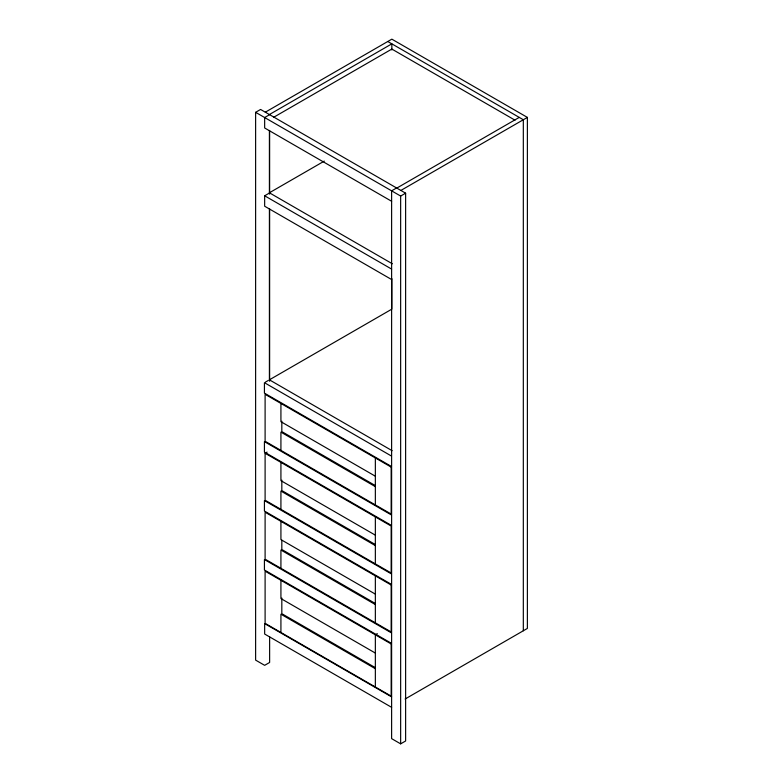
<?xml version="1.0" encoding="UTF-8"?>
<svg xmlns="http://www.w3.org/2000/svg" width="783" height="783" viewBox="0 0 783 783"><rect width="100%" height="100%" fill="white"/><g stroke="black" fill="none" stroke-linecap="round" stroke-linejoin="round"><path stroke-width="1.17" d="M269.626 636.785L269.626 662.467L264.654 665.335L255.62 660.118L255.62 112.321L260.582 109.454L405.623 193.186L405.623 740.982L400.651 743.85L391.617 738.633L391.617 190.837L396.58 187.969M265.329 112.184L391.843 39.15L527.38 117.401L527.38 628.426L405.095 699.023M269.401 114.533L391.843 43.848L391.843 49.955M269.626 114.67L264.654 117.538L264.654 127.972L391.617 201.27M273.619 117.313L391.843 49.065L515.038 120.191M269.401 130.428L269.401 192.775L324.289 161.102M391.617 279.531L264.654 206.223L264.654 195.789L269.626 192.921M396.805 188.096L519.246 117.401M400.876 190.445L527.38 117.401M255.62 112.321L400.651 196.053L405.623 193.186M265.417 382.124L268.403 380.401M269.401 208.669L269.401 379.824L391.843 309.138L391.843 278.572M265.104 453.259L391.157 526.039L391.157 572.99L265.104 500.21L265.104 453.259L267.091 452.114M377.337 633.662L375.351 634.817L375.351 686.985M387.771 41.499L523.318 119.75L523.318 630.765M269.401 192.794L392.352 263.783M264.654 195.789L391.617 269.088M269.401 379.824L392.126 450.685M391.383 456L264.429 382.691L264.429 393.135L391.383 466.433M375.351 476.211L280.921 421.694L280.921 403.431M375.204 485.519L281.821 431.609L281.821 421.176M375.351 486.644L280.921 432.128L280.921 450.391M391.383 514.95L264.429 441.651L264.429 452.085L391.383 525.383M375.351 535.161L280.921 480.645L280.921 462.391M375.204 544.469L281.821 490.559L281.821 480.126M375.351 545.604L280.921 491.078L280.921 509.341M391.383 573.9L264.429 500.601L264.429 511.035L391.383 584.333M375.351 594.121L280.921 539.604L280.921 521.341M375.204 603.429L281.821 549.509L281.821 540.241M375.351 604.554L280.921 550.038L280.921 568.292M391.383 632.86L264.429 559.561L264.429 569.995L391.383 643.293M375.351 653.071L280.921 598.555L280.921 580.291M375.204 667.596L281.821 613.686L281.821 598.036M375.351 668.721L280.921 614.205L280.921 632.468M391.617 696.899L264.654 623.601L264.654 634.034L391.617 707.333M400.651 196.053L400.651 743.85M375.351 457.947L375.351 504.908M375.351 516.907L375.351 563.858M375.351 575.857L375.351 622.818M269.626 130.565L269.626 194.145M269.626 208.816L269.626 381.233M391.157 467.079L265.104 394.309L265.104 441.26L391.157 514.04L391.157 467.079M391.157 584.989L265.104 512.209L265.104 559.17L391.157 631.94L391.157 584.989M391.157 643.939L265.104 571.169L265.104 623.337L391.157 696.116L391.157 643.939"/></g></svg>
